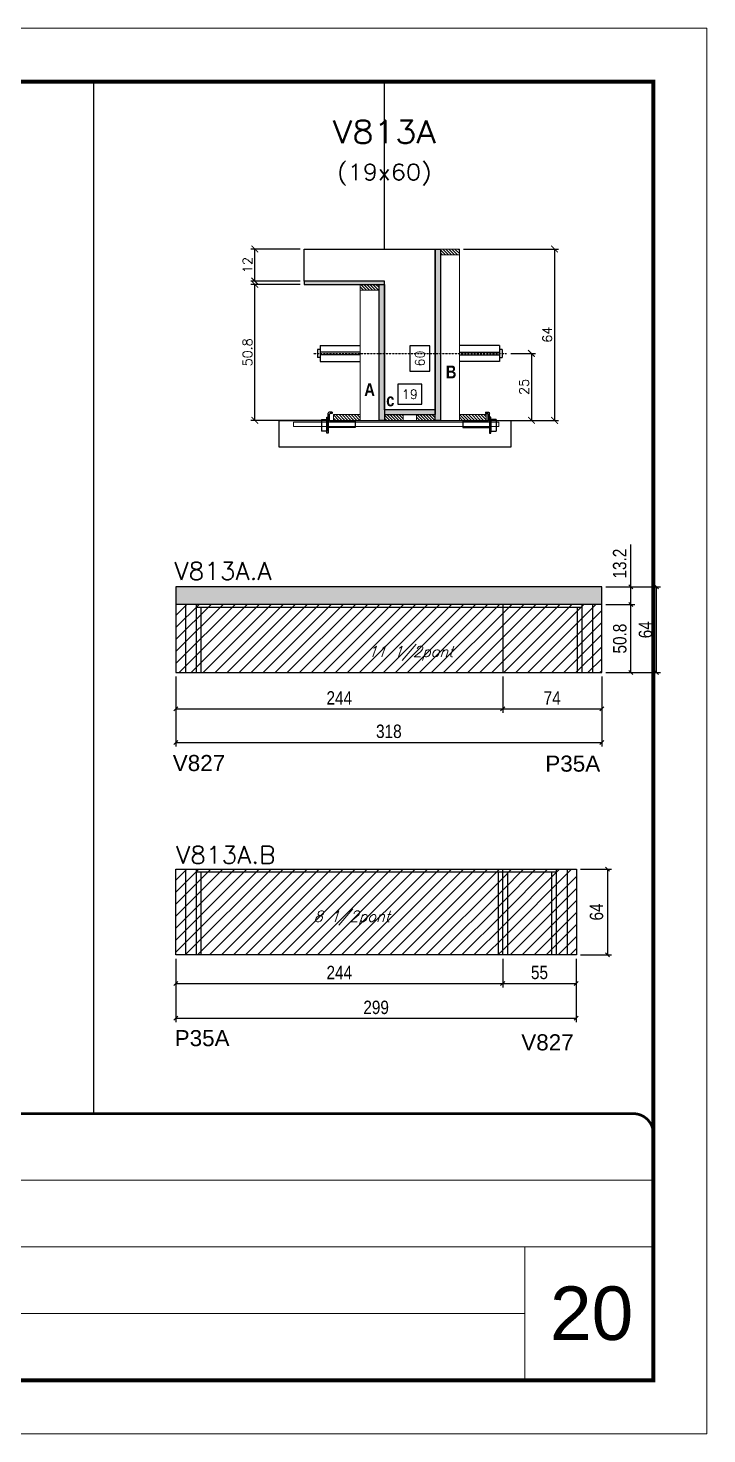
# Model space of a CAD drawing. Extents: x -20960 to -5926, y -2106 to 21915.
# Drawn here: x -6460 to -5953, y 16271 to 17321 of the extents above; entities that cross this region are included whole.
import ezdxf
from ezdxf.enums import TextEntityAlignment as Align

# ---------------------------------------------------------------- set-up
doc = ezdxf.new("R2010")
doc.units = 0
for name, pattern in [('CONTINUO', [0]), ('DASHED', [0.75, 0.5, -0.25]), ('HIDDEN', [0.375, 0.25, -0.125])]:
    doc.linetypes.add(name, pattern=pattern)
for name, color, linetype in [('5', 5, 'Continuous'), ('barrote', 251, 'Continuous'), ('COTA', 241, 'Continuous'), ('Cota Seção (2x)', 4, 'Continuous'), ('detalhes', 4, 'Continuous'), ('Painéis', 200, 'Continuous'), ('presilha', 1, 'Continuous'), ('Reaproveitamento', 251, 'Continuous'), ('SARR_2.2x7', 40, 'Continuous'), ('SARR_3.5x7', 81, 'Continuous'), ('TENSOR', 3, 'Continuous'), ('texto', 7, 'Continuous'), ('Texto de Titulo', 7, 'Continuous'), ('Texto Qtd Sarr', 242, 'Continuous')]:
    doc.layers.add(name, color=color, linetype=linetype)
for name, color, linetype, lineweight in [('CARIMBO', 255, 'Continuous', 9), ('CONCRETO', 251, 'Continuous', 25), ('Folhas', 255, 'Continuous', 9), ('Hachura', 251, 'Continuous', 9), ('Madeira', 126, 'Continuous', 18), ('SARRAFO DE PRESSAO', 251, 'DASHED', 9), ('SCO-___-LAJ', 2, 'Continuous', 0), ('Texto Seção', 7, 'Continuous', 15)]:
    doc.layers.add(name, color=color, linetype=linetype, lineweight=lineweight)
doc.styles.add('ARIAL', font='arial.ttf')
doc.styles.add('COTA TECNICA', font='techl___.ttf', dxfattribs={"height": 10})
doc.styles.add('REGUA-120', font='ROMANS.shx', dxfattribs={"height": 15})
doc.styles.add('Romans', font='romans.shx')
doc.styles.get("Standard").update_dxf_attribs({"font": 'arial.ttf'})
doc.styles.add('TECNICA', font='techb___.ttf', dxfattribs={"height": 10})
doc.dimstyles.new('Cota Seção (2x)', dxfattribs={"dimtxt": 7, "dimasz": 5, "dimexe": 3, "dimexo": 3, "dimgap": 2, "dimtad": 3, "dimdec": 1, "dimlfac": 0.5, "dimzin": 12, "dimdsep": 46, "dimtxsty": 'Romans', "dimblk": 'ARCHTICK', "dimcen": 0, "dimclrd": 4, "dimclre": 4, "dimclrt": 1, "dimadec": 1, "dimazin": 3, "dimtfac": 1, "dimtdec": 1, "dimtmove": 0, "dimatfit": 3, "dimldrblk": 'OBLIQUE', "dimfxl": 1, "dimtolj": 1, "dimtzin": 12, "dimarcsym": 0})
doc.dimstyles.new('Cota Seção interna', dxfattribs={"dimtxt": 7, "dimasz": 6, "dimexe": 0.18, "dimexo": 2, "dimgap": -4, "dimtad": 3, "dimdec": 1, "dimlfac": 0.5, "dimzin": 12, "dimdsep": 46, "dimtxsty": 'Romans', "dimblk": 'ARCHTICK', "dimcen": 0.09, "dimse1": 1, "dimse2": 1, "dimsd1": 1, "dimsd2": 1, "dimclrd": 180, "dimclre": 5, "dimclrt": 1, "dimadec": 0, "dimazin": 3, "dimtfac": 1, "dimtdec": 1, "dimtofl": 0, "dimtmove": 0, "dimatfit": 3, "dimldrblk": 'ARCHTICK', "dimfxl": 1, "dimtolj": 1, "dimtzin": 0, "dimarcsym": 0})
doc.dimstyles.new('PAINEL', dxfattribs={"dimtxt": 10, "dimasz": 3, "dimexe": 3, "dimexo": 3, "dimgap": 3, "dimtad": 1, "dimdec": 1, "dimzin": 12, "dimdsep": 46, "dimtxsty": 'COTA TECNICA', "dimblk1": 'OBLIQUE', "dimblk2": 'OBLIQUE', "dimsah": 1, "dimcen": 0.9, "dimclrd": 4, "dimclre": 4, "dimclrt": 240, "dimadec": 1, "dimazin": 3, "dimtfac": 1, "dimtdec": 1, "dimtmove": 0, "dimatfit": 3, "dimfxl": 1, "dimtolj": 1, "dimtzin": 12, "dimarcsym": 0})
pattern_1 = [(45, (-146775.2794, -7976.085), (-4.49012806, 4.49012806), [])]

# ---------------------------------------------------------------- blocks, each defined once
blk = doc.blocks.new('9999999999')
at = {"color": 30, "linetype": 'CONTINUO'}
for p, q in [((98564.6, 34379.6), (99584, 34379.6)), ((98564.6, 34329.8), (99488, 34329.8)), ((99584, 34329.8), (99488, 34329.8)), ((99488, 34329.8), (99488, 34230.2)), ((98564.6, 34280), (99488, 34280))]:
    blk.add_line(p, q, dxfattribs=at)
at = {"color": 30, "linetype": 'CONTINUO', "const_width": 2}
blk.add_lwpolyline([(99584, 34230.2), (99584, 34414.4, 0.414214), (99569, 34429.4), (98229, 34429.4, 0.414214), (98214, 34414.4), (98214, 34245.2, 0.414214), (98229, 34230.2), (99584, 34230.2)], format="xyb", dxfattribs=at)
at = {"layer": 'Folhas'}
blk.add_lwpolyline([(98139, 34190.2), (99624, 34190.2), (99624, 35240.2), (98139, 35240.2)], close=True, dxfattribs=at)
at = {"layer": 'Folhas', "color": 30, "const_width": 3}
blk.add_lwpolyline([(98214, 34230.2), (99584, 34230.2), (99584, 35200.2), (98214, 35200.2)], close=True, dxfattribs=at)
blk = doc.blocks.new('_Oblique')
at = {"color": 0, "linetype": 'ByBlock', "lineweight": -2}
blk.add_line((-0.5, -0.5), (0.5, 0.5), dxfattribs=at)
blk = doc.blocks.new('*D688')
at = {"layer": 'COTA', "color": 4, "linetype": 'ByBlock', "lineweight": -2, "transparency": 16777216}
for p, q in [((-6350, 16836.7), (-6350, 16784.6)), ((-6032, 16836.7), (-6032, 16784.6)), ((-6350, 16787.6), (-6032, 16787.6))]:
    blk.add_line(p, q, dxfattribs=at)
at = {"layer": 'Defpoints', "color": 0, "linetype": 'ByBlock', "transparency": 16777216}
for p in [(-6350, 16839.7), (-6032, 16839.7), (-6032, 16787.6)]:
    blk.add_point(p, dxfattribs=at)
at = {"layer": 'COTA', "color": 4, "linetype": 'ByBlock', "lineweight": -2, "transparency": 16777216, "xscale": 3, "yscale": 3, "zscale": 3, "rotation": 180}
blk.add_blockref('_Oblique', (-6350, 16787.6), dxfattribs=at)
at = {"layer": 'COTA', "color": 4, "linetype": 'ByBlock', "lineweight": -2, "transparency": 16777216, "xscale": 3, "yscale": 3, "zscale": 3}
blk.add_blockref('_Oblique', (-6032, 16787.6), dxfattribs=at)
at = {"layer": 'COTA', "color": 240, "linetype": 'ByBlock', "transparency": 16777216, "insert": (-6191, 16795.8), "char_height": 10, "attachment_point": 5, "style": 'COTA TECNICA'}
blk.add_mtext('\\A1;318', dxfattribs=at)
blk = doc.blocks.new('*D689')
at = {"layer": 'COTA', "color": 4, "linetype": 'ByBlock', "lineweight": -2, "transparency": 16777216}
for p, q in [((-6350, 16625.9), (-6350, 16578.5)), ((-6051, 16625.9), (-6051, 16578.5)), ((-6350, 16581.5), (-6051, 16581.5))]:
    blk.add_line(p, q, dxfattribs=at)
at = {"layer": 'Defpoints', "color": 0, "linetype": 'ByBlock', "transparency": 16777216}
for p in [(-6350, 16628.9), (-6051, 16628.9), (-6051, 16581.5)]:
    blk.add_point(p, dxfattribs=at)
at = {"layer": 'COTA', "color": 4, "linetype": 'ByBlock', "lineweight": -2, "transparency": 16777216, "xscale": 3, "yscale": 3, "zscale": 3, "rotation": 180}
blk.add_blockref('_Oblique', (-6350, 16581.5), dxfattribs=at)
at = {"layer": 'COTA', "color": 4, "linetype": 'ByBlock', "lineweight": -2, "transparency": 16777216, "xscale": 3, "yscale": 3, "zscale": 3}
blk.add_blockref('_Oblique', (-6051, 16581.5), dxfattribs=at)
at = {"layer": 'COTA', "color": 240, "linetype": 'ByBlock', "transparency": 16777216, "insert": (-6200.5, 16589.6), "char_height": 10, "attachment_point": 5, "style": 'COTA TECNICA'}
blk.add_mtext('\\A1;299', dxfattribs=at)
blk = doc.blocks.new('*D690')
at = {"layer": 'COTA', "color": 4, "linetype": 'ByBlock', "lineweight": -2, "transparency": 16777216}
for p, q in [((-6029, 16890.5), (-6007.4, 16890.5)), ((-6010.4, 16839.7), (-6010.4, 16890.5)), ((-6029, 16839.7), (-6007.4, 16839.7))]:
    blk.add_line(p, q, dxfattribs=at)
at = {"layer": 'Defpoints', "color": 0, "linetype": 'ByBlock', "transparency": 16777216}
for p in [(-6032, 16890.5), (-6010.4, 16890.5), (-6032, 16839.7)]:
    blk.add_point(p, dxfattribs=at)
at = {"layer": 'COTA', "color": 4, "linetype": 'ByBlock', "lineweight": -2, "transparency": 16777216, "xscale": 3, "yscale": 3, "zscale": 3}
for p, rotation in [((-6010.4, 16890.5), 90), ((-6010.4, 16839.7), 270)]:
    blk.add_blockref('_Oblique', p, dxfattribs=dict(at, rotation=rotation))
at = {"layer": 'COTA', "color": 240, "linetype": 'ByBlock', "transparency": 16777216, "insert": (-6018.5, 16865.1), "char_height": 10, "attachment_point": 5, "rotation": 90, "style": 'COTA TECNICA'}
blk.add_mtext('\\A1;50.8', dxfattribs=at)
blk = doc.blocks.new('*D691')
at = {"layer": 'COTA', "color": 4, "linetype": 'ByBlock', "lineweight": -2, "transparency": 16777216}
for p, q in [((-6010.4, 16903.7), (-6010.4, 16935.5)), ((-6029, 16903.7), (-6007.4, 16903.7)), ((-6010.4, 16890.5), (-6010.4, 16903.7)), ((-6029, 16890.5), (-6007.4, 16890.5))]:
    blk.add_line(p, q, dxfattribs=at)
at = {"layer": 'Defpoints', "color": 0, "linetype": 'ByBlock', "transparency": 16777216}
for p in [(-6032, 16903.7), (-6010.4, 16903.7), (-6032, 16890.5)]:
    blk.add_point(p, dxfattribs=at)
at = {"layer": 'COTA', "color": 4, "linetype": 'ByBlock', "lineweight": -2, "transparency": 16777216, "xscale": 3, "yscale": 3, "zscale": 3}
for p, rotation in [((-6010.4, 16903.7), 90), ((-6010.4, 16890.5), 270)]:
    blk.add_blockref('_Oblique', p, dxfattribs=dict(at, rotation=rotation))
at = {"layer": 'COTA', "color": 240, "linetype": 'ByBlock', "transparency": 16777216, "insert": (-6018.6, 16921.1), "char_height": 10, "attachment_point": 5, "rotation": 90, "style": 'COTA TECNICA'}
blk.add_mtext('\\A1;13.2', dxfattribs=at)
blk = doc.blocks.new('*D692')
at = {"layer": 'COTA', "color": 4, "linetype": 'ByBlock', "lineweight": -2, "transparency": 16777216}
for p, q in [((-6029, 16903.7), (-5988.1, 16903.7)), ((-5991.1, 16839.7), (-5991.1, 16903.7)), ((-6029, 16839.7), (-5988.1, 16839.7))]:
    blk.add_line(p, q, dxfattribs=at)
at = {"layer": 'Defpoints', "color": 0, "linetype": 'ByBlock', "transparency": 16777216}
for p in [(-6032, 16903.7), (-5991.1, 16903.7), (-6032, 16839.7)]:
    blk.add_point(p, dxfattribs=at)
at = {"layer": 'COTA', "color": 4, "linetype": 'ByBlock', "lineweight": -2, "transparency": 16777216, "xscale": 3, "yscale": 3, "zscale": 3}
for p, rotation in [((-5991.1, 16903.7), 90), ((-5991.1, 16839.7), 270)]:
    blk.add_blockref('_Oblique', p, dxfattribs=dict(at, rotation=rotation))
at = {"layer": 'COTA', "color": 240, "linetype": 'ByBlock', "transparency": 16777216, "insert": (-5999.3, 16871.7), "char_height": 10, "attachment_point": 5, "rotation": 90, "style": 'COTA TECNICA'}
blk.add_mtext('\\A1;64', dxfattribs=at)
blk = doc.blocks.new('*D693')
at = {"layer": 'COTA', "color": 4, "linetype": 'ByBlock', "lineweight": -2, "transparency": 16777216}
for p, q in [((-6048, 16692.9), (-6024.8, 16692.9)), ((-6027.8, 16692.9), (-6027.8, 16628.9)), ((-6048, 16628.9), (-6024.8, 16628.9))]:
    blk.add_line(p, q, dxfattribs=at)
at = {"layer": 'Defpoints', "color": 0, "linetype": 'ByBlock', "transparency": 16777216}
for p in [(-6051, 16692.9), (-6051, 16628.9), (-6027.8, 16628.9)]:
    blk.add_point(p, dxfattribs=at)
at = {"layer": 'COTA', "color": 4, "linetype": 'ByBlock', "lineweight": -2, "transparency": 16777216, "xscale": 3, "yscale": 3, "zscale": 3}
for p, rotation in [((-6027.8, 16692.9), 90), ((-6027.8, 16628.9), 270)]:
    blk.add_blockref('_Oblique', p, dxfattribs=dict(at, rotation=rotation))
at = {"layer": 'COTA', "color": 240, "linetype": 'ByBlock', "transparency": 16777216, "insert": (-6035.9, 16660.9), "char_height": 10, "attachment_point": 5, "rotation": 90, "style": 'COTA TECNICA'}
blk.add_mtext('\\A1;64', dxfattribs=at)
blk = doc.blocks.new('*D694')
at = {"layer": 'COTA', "color": 4, "linetype": 'ByBlock', "lineweight": -2, "transparency": 16777216}
for p, q in [((-6350, 16836.7), (-6350, 16809.7)), ((-6106, 16836.7), (-6106, 16809.7)), ((-6350, 16812.7), (-6106, 16812.7))]:
    blk.add_line(p, q, dxfattribs=at)
at = {"layer": 'Defpoints', "color": 0, "linetype": 'ByBlock', "transparency": 16777216}
for p in [(-6350, 16839.7), (-6106, 16839.7), (-6106, 16812.7)]:
    blk.add_point(p, dxfattribs=at)
at = {"layer": 'COTA', "color": 4, "linetype": 'ByBlock', "lineweight": -2, "transparency": 16777216, "xscale": 3, "yscale": 3, "zscale": 3, "rotation": 180}
blk.add_blockref('_Oblique', (-6350, 16812.7), dxfattribs=at)
at = {"layer": 'COTA', "color": 4, "linetype": 'ByBlock', "lineweight": -2, "transparency": 16777216, "xscale": 3, "yscale": 3, "zscale": 3}
blk.add_blockref('_Oblique', (-6106, 16812.7), dxfattribs=at)
at = {"layer": 'COTA', "color": 240, "linetype": 'ByBlock', "transparency": 16777216, "insert": (-6228, 16820.8), "char_height": 10, "attachment_point": 5, "style": 'COTA TECNICA'}
blk.add_mtext('\\A1;244', dxfattribs=at)
blk = doc.blocks.new('*D695')
at = {"layer": 'COTA', "color": 4, "linetype": 'ByBlock', "lineweight": -2, "transparency": 16777216}
for p, q in [((-6106, 16836.7), (-6106, 16809.7)), ((-6032, 16836.7), (-6032, 16809.7)), ((-6106, 16812.7), (-6032, 16812.7))]:
    blk.add_line(p, q, dxfattribs=at)
at = {"layer": 'Defpoints', "color": 0, "linetype": 'ByBlock', "transparency": 16777216}
for p in [(-6106, 16839.7), (-6032, 16839.7), (-6032, 16812.7)]:
    blk.add_point(p, dxfattribs=at)
at = {"layer": 'COTA', "color": 4, "linetype": 'ByBlock', "lineweight": -2, "transparency": 16777216, "xscale": 3, "yscale": 3, "zscale": 3, "rotation": 180}
blk.add_blockref('_Oblique', (-6106, 16812.7), dxfattribs=at)
at = {"layer": 'COTA', "color": 4, "linetype": 'ByBlock', "lineweight": -2, "transparency": 16777216, "xscale": 3, "yscale": 3, "zscale": 3}
blk.add_blockref('_Oblique', (-6032, 16812.7), dxfattribs=at)
at = {"layer": 'COTA', "color": 240, "linetype": 'ByBlock', "transparency": 16777216, "insert": (-6069, 16820.8), "char_height": 10, "attachment_point": 5, "style": 'COTA TECNICA'}
blk.add_mtext('\\A1;74', dxfattribs=at)
blk = doc.blocks.new('*D696')
at = {"layer": 'COTA', "color": 4, "linetype": 'ByBlock', "lineweight": -2, "transparency": 16777216}
for p, q in [((-6350, 16625.9), (-6350, 16604.6)), ((-6106, 16625.9), (-6106, 16604.6)), ((-6350, 16607.6), (-6106, 16607.6))]:
    blk.add_line(p, q, dxfattribs=at)
at = {"layer": 'Defpoints', "color": 0, "linetype": 'ByBlock', "transparency": 16777216}
for p in [(-6350, 16628.9), (-6106, 16628.9), (-6106, 16607.6)]:
    blk.add_point(p, dxfattribs=at)
at = {"layer": 'COTA', "color": 4, "linetype": 'ByBlock', "lineweight": -2, "transparency": 16777216, "xscale": 3, "yscale": 3, "zscale": 3, "rotation": 180}
blk.add_blockref('_Oblique', (-6350, 16607.6), dxfattribs=at)
at = {"layer": 'COTA', "color": 4, "linetype": 'ByBlock', "lineweight": -2, "transparency": 16777216, "xscale": 3, "yscale": 3, "zscale": 3}
blk.add_blockref('_Oblique', (-6106, 16607.6), dxfattribs=at)
at = {"layer": 'COTA', "color": 240, "linetype": 'ByBlock', "transparency": 16777216, "insert": (-6228, 16615.7), "char_height": 10, "attachment_point": 5, "style": 'COTA TECNICA'}
blk.add_mtext('\\A1;244', dxfattribs=at)
blk = doc.blocks.new('*D697')
at = {"layer": 'COTA', "color": 4, "linetype": 'ByBlock', "lineweight": -2, "transparency": 16777216}
for p, q in [((-6106, 16625.9), (-6106, 16604.6)), ((-6051, 16625.9), (-6051, 16604.6)), ((-6106, 16607.6), (-6051, 16607.6))]:
    blk.add_line(p, q, dxfattribs=at)
at = {"layer": 'Defpoints', "color": 0, "linetype": 'ByBlock', "transparency": 16777216}
for p in [(-6106, 16628.9), (-6051, 16628.9), (-6051, 16607.6)]:
    blk.add_point(p, dxfattribs=at)
at = {"layer": 'COTA', "color": 4, "linetype": 'ByBlock', "lineweight": -2, "transparency": 16777216, "xscale": 3, "yscale": 3, "zscale": 3, "rotation": 180}
blk.add_blockref('_Oblique', (-6106, 16607.6), dxfattribs=at)
at = {"layer": 'COTA', "color": 4, "linetype": 'ByBlock', "lineweight": -2, "transparency": 16777216, "xscale": 3, "yscale": 3, "zscale": 3}
blk.add_blockref('_Oblique', (-6051, 16607.6), dxfattribs=at)
at = {"layer": 'COTA', "color": 240, "linetype": 'ByBlock', "transparency": 16777216, "insert": (-6078.5, 16615.7), "char_height": 10, "attachment_point": 5, "style": 'COTA TECNICA'}
blk.add_mtext('\\A1;55', dxfattribs=at)
blk = doc.blocks.new('titulo1')
at = {"layer": 'Defpoints', "color": 252, "linetype": 'HIDDEN', "ltscale": 2}
blk.add_line((0, 0), (0, 125), dxfattribs=at)
at = {"layer": 'Defpoints', "style": 'Romans', "oblique": 15}
blk.add_attdef('FOLHA', text='', height=10, dxfattribs=at).set_placement((0, 15.6), align=Align.MIDDLE_CENTER)
at = {"layer": 'Texto Qtd Sarr', "color": 3, "style": 'Romans', "oblique": 15}
for tag, height, p in [('TITULO', 17, (0, 71.4)), ('SEÇÃO', 12, (0, 41.5))]:
    blk.add_attdef(tag, text='', height=height, dxfattribs=at).set_placement(p, align=Align.MIDDLE_CENTER)
blk = doc.blocks.new('_ArchTick')
at = {"color": 0, "linetype": 'ByBlock', "const_width": 0.15}
blk.add_lwpolyline([(-0.5, -0.5), (0.5, 0.5)], dxfattribs=at)
blk = doc.blocks.new('*D698')
at = {"layer": 'COTA', "color": 4, "lineweight": -2, "transparency": 16777216}
for p, q in [((-6257.3, 17129.7), (-6294.1, 17129.7)), ((-6291.1, 17028.1), (-6291.1, 17129.7)), ((-6239.7, 17028.1), (-6294.1, 17028.1))]:
    blk.add_line(p, q, dxfattribs=at)
at = {"layer": 'Defpoints', "color": 0, "transparency": 16777216}
for p in [(-6291.1, 17129.7), (-6254.3, 17129.7), (-6236.7, 17028.1)]:
    blk.add_point(p, dxfattribs=at)
at = {"layer": 'COTA', "color": 4, "lineweight": -2, "transparency": 16777216, "xscale": 5, "yscale": 5, "zscale": 5}
for p, rotation in [((-6291.1, 17129.7), 90), ((-6291.1, 17028.1), 270)]:
    blk.add_blockref('_ArchTick', p, dxfattribs=dict(at, rotation=rotation))
at = {"layer": 'COTA', "color": 1, "transparency": 16777216, "insert": (-6296.6, 17078.9), "char_height": 7, "attachment_point": 5, "rotation": 90, "style": 'Romans'}
blk.add_mtext('\\A1;50.8', dxfattribs=at)
blk = doc.blocks.new('*D699')
at = {"layer": 'COTA', "color": 4, "lineweight": -2, "transparency": 16777216}
for p, q in [((-6257.3, 17156.1), (-6294.1, 17156.1)), ((-6291.1, 17132.1), (-6291.1, 17156.1)), ((-6257.3, 17132.1), (-6294.1, 17132.1))]:
    blk.add_line(p, q, dxfattribs=at)
at = {"layer": 'Defpoints', "color": 0, "transparency": 16777216}
for p in [(-6291.1, 17156.1), (-6254.3, 17156.1), (-6254.3, 17132.1)]:
    blk.add_point(p, dxfattribs=at)
at = {"layer": 'COTA', "color": 4, "lineweight": -2, "transparency": 16777216, "xscale": 5, "yscale": 5, "zscale": 5}
for p, rotation in [((-6291.1, 17156.1), 90), ((-6291.1, 17132.1), 270)]:
    blk.add_blockref('_ArchTick', p, dxfattribs=dict(at, rotation=rotation))
at = {"layer": 'COTA', "color": 1, "transparency": 16777216, "insert": (-6296.6, 17144.1), "char_height": 7, "attachment_point": 5, "rotation": 90, "style": 'Romans'}
blk.add_mtext('\\A1;12', dxfattribs=at)
blk = doc.blocks.new('*D700')
at = {"layer": 'Cota Seção (2x)', "color": 180, "lineweight": -2, "transparency": 16777216}
for p, q in [((-6160.3, 17083.8), (-6175.3, 17083.8)), ((-6175.3, 17083.8), (-6175.3, 17064.8)), ((-6160.3, 17064.8), (-6160.3, 17083.8)), ((-6175.3, 17064.8), (-6160.3, 17064.8))]:
    blk.add_line(p, q, dxfattribs=at)
at = {"layer": 'Defpoints', "color": 0, "transparency": 16777216}
for p in [(-6194.3, 17156.1), (-6156.3, 17156.1), (-6194.3, 17036.1)]:
    blk.add_point(p, dxfattribs=at)
at = {"layer": 'Cota Seção (2x)', "color": 1, "transparency": 16777216, "insert": (-6167.8, 17074.3), "char_height": 7, "attachment_point": 5, "rotation": 90, "style": 'Romans'}
blk.add_mtext('\\A1;60', dxfattribs=at)
blk = doc.blocks.new('PRESILHA METÁLICA 1')
at = {"layer": 'presilha'}
for p, q in [((7.5, 10.6), (7.5, 19.9)), ((12, 21), (8.6, 21)), ((9, 11.6), (9, 18.9)), ((12, 19.5), (9.6, 19.5)), ((12, 21), (12, 19.5)), ((0, 13), (6, 13)), ((0, 13), (0, 0)), ((6, 0), (0, 0)), ((6, 15.5), (7.5, 15.5)), ((6, -2.5), (6, 15.5)), ((6, 13), (6, 0)), ((7.5, 15.5), (7.5, -2.5)), ((37.5, 4.1), (7.5, 4.1)), ((37.5, 11), (9.6, 11)), ((37.5, 11), (37.5, 4.1)), ((7.5, -2.5), (6, -2.5))]:
    blk.add_line(p, q, dxfattribs=at)
for centre, radius, start, end in [((8.6, 19.9), 1.14, 90, 180), ((9.6, 18.9), 0.57, 90, 180), ((9.6, 11.6), 0.57, 180, 270)]:
    blk.add_arc(centre, radius, start, end, dxfattribs=at)
blk = doc.blocks.new('*D701')
at = {"layer": 'Cota Seção (2x)', "color": 180, "lineweight": -2, "transparency": 16777216}
for p, q in [((-6166.3, 17055.1), (-6184.3, 17055.1)), ((-6184.3, 17055.1), (-6184.3, 17040.1)), ((-6166.3, 17040.1), (-6166.3, 17055.1)), ((-6184.3, 17040.1), (-6166.3, 17040.1))]:
    blk.add_line(p, q, dxfattribs=at)
at = {"layer": 'Defpoints', "color": 0, "transparency": 16777216}
for p in [(-6194.3, 17036.1), (-6194.3, 17028.1), (-6156.4, 17028.1)]:
    blk.add_point(p, dxfattribs=at)
at = {"layer": 'Cota Seção (2x)', "color": 1, "transparency": 16777216, "insert": (-6175.3, 17047.6), "char_height": 7, "attachment_point": 5, "style": 'Romans'}
blk.add_mtext('\\A1;19', dxfattribs=at)
blk = doc.blocks.new('*D702')
at = {"layer": 'COTA', "color": 4, "lineweight": -2, "transparency": 16777216}
for p, q in [((-6135.3, 17156.1), (-6064.2, 17156.1)), ((-6067.2, 17156.1), (-6067.2, 17028.1)), ((-6135.3, 17028.1), (-6064.2, 17028.1))]:
    blk.add_line(p, q, dxfattribs=at)
at = {"layer": 'Defpoints', "color": 0, "transparency": 16777216}
for p in [(-6138.3, 17156.1), (-6138.3, 17028.1), (-6067.2, 17028.1)]:
    blk.add_point(p, dxfattribs=at)
at = {"layer": 'COTA', "color": 4, "lineweight": -2, "transparency": 16777216, "xscale": 5, "yscale": 5, "zscale": 5}
for p, rotation in [((-6067.2, 17156.1), 90), ((-6067.2, 17028.1), 270)]:
    blk.add_blockref('_ArchTick', p, dxfattribs=dict(at, rotation=rotation))
at = {"layer": 'COTA', "color": 1, "transparency": 16777216, "insert": (-6072.7, 17092.1), "char_height": 7, "attachment_point": 5, "rotation": 90, "style": 'Romans'}
blk.add_mtext('\\A1;64', dxfattribs=at)
blk = doc.blocks.new('*D717')
at = {"layer": 'COTA', "color": 4, "lineweight": -2, "transparency": 16777216}
for p, q in [((-6100, 17078.1), (-6081.5, 17078.1)), ((-6084.5, 17078.1), (-6084.5, 17028.1)), ((-6100, 17028.1), (-6081.5, 17028.1))]:
    blk.add_line(p, q, dxfattribs=at)
at = {"layer": 'Defpoints', "color": 0, "transparency": 16777216}
for p in [(-6103, 17078.1), (-6103, 17028.1), (-6084.5, 17028.1)]:
    blk.add_point(p, dxfattribs=at)
at = {"layer": 'COTA', "color": 4, "lineweight": -2, "transparency": 16777216, "xscale": 5, "yscale": 5, "zscale": 5}
for p, rotation in [((-6084.5, 17078.1), 90), ((-6084.5, 17028.1), 270)]:
    blk.add_blockref('_ArchTick', p, dxfattribs=dict(at, rotation=rotation))
at = {"layer": 'COTA', "color": 1, "transparency": 16777216, "insert": (-6090, 17053.1), "char_height": 7, "attachment_point": 5, "rotation": 90, "style": 'Romans'}
blk.add_mtext('\\A1;25', dxfattribs=at)

msp = doc.modelspace()

# ---------------------------------------------------------------- hatches: boundary and pattern name
at = {"layer": 'COTA', "linetype": 'ByBlock'}
h = msp.add_hatch(dxfattribs=at)
h.set_pattern_fill('AR-CONC', color=256, scale=0.03)
h.set_pattern_definition([(50, (-145203.7794, -14867.5354), (5.46554007, -0.47817257), [0.5715, -6.2865]), (355, (-145203.7794, -14867.5354), (-1.05730264, 5.73170536), [0.4572, -5.02921753]), (100.4514447, (-145203.324, -14867.575), (4.40823741, 5.25353256), [0.48570026, -5.34270734]), (46.1842, (-145203.7794, -14866.0114), (8.13237123, -1.26126984), [0.85725, -9.42975]), (96.6355576, (-145203.102, -14866.1165), (7.122124, 7.42278374), [0.7285507, -8.01406824]), (351.184151, (-145203.7794, -14866.011), (7.122124, 7.42278374), [0.685799, -7.54379196]), (21, (-145203.0174, -14866.3924), (4.54843174, -3.06795595), [0.5715, -6.2865]), (326, (-145203.0174, -14866.3924), (1.85406085, 5.52563898), [0.4572, -5.0292]), (71.451445, (-145202.6384, -14866.648), (6.40249258, 2.45768307), [0.48570026, -5.34269813]), (37.5, (-145203.7794, -14867.5354), (0.092658098, 2.536651166), [0, -4.96824, 0, -5.1054, 0, -5.04825]), (7.5, (-145203.7794, -14867.5354), (2.004589875, 3.005417245), [0, -2.91084, 0, -4.85394, 0, -1.92405]), (327.5, (-145205.4787, -14867.5354), (4.067717855, -0.17186232), [0, -1.905, 0, -5.9436, 0, -7.8867]), (317.5, (-145206.2407, -14867.5354), (4.44387544, 0.76279473), [0, -2.4765, 0, -3.94716, 0, -5.6007])])
h.paths.add_polyline_path([(-6031.96, 16890.53), (-6031.96, 16903.73), (-6349.96, 16903.73), (-6349.96, 16890.53)])
at = {"layer": 'Hachura'}
h = msp.add_hatch(color=256, dxfattribs=at)
h.dxf.hatch_style = 1
h.paths.add_polyline_path([(-6156.35, 17156.09), (-6152.35, 17156.09), (-6152.35, 17028.09), (-6156.35, 17028.09)])
h = msp.add_hatch(dxfattribs=at)
h.set_pattern_fill('ANSI31', color=256, scale=0.5, angle=270, style=0)
h.set_pattern_definition([(315, (16655.4716, 8848.4468), (1.12253202, 1.12253202), [])])
h.paths.add_polyline_path([(-6138.35, 17151.69), (-6138.35, 17156.09), (-6152.35, 17156.09), (-6152.35, 17151.69)])
h = msp.add_hatch(color=256, dxfattribs=at)
h.dxf.hatch_style = 1
h.paths.add_polyline_path([(-6194.35, 17129.69), (-6194.35, 17132.09), (-6254.35, 17132.09), (-6254.35, 17129.69)])
h = msp.add_hatch(dxfattribs=at)
h.set_pattern_fill('ANSI31', color=256, scale=0.5, angle=270, style=0)
h.set_pattern_definition([(315, (16715.4716, 8822.0468), (1.12253202, 1.12253202), [])])
h.paths.add_polyline_path([(-6198.35, 17125.29), (-6198.35, 17129.69), (-6212.35, 17129.69), (-6212.35, 17125.29)])
h = msp.add_hatch(color=256, dxfattribs=at)
h.dxf.hatch_style = 1
h.paths.add_polyline_path([(-6198.35, 17129.69), (-6194.35, 17129.69), (-6194.35, 17028.09), (-6198.35, 17028.09)])
h = msp.add_hatch(dxfattribs=at)
h.set_pattern_fill('ANSI31', color=256, scale=0.5, angle=270, style=0)
h.set_pattern_definition([(315, (16715.4716, 8798.4468), (1.12253202, 1.12253202), [])])
h.paths.add_polyline_path([(-6232.35, 17028.09), (-6232.35, 17032.49), (-6212.35, 17032.49), (-6212.35, 17028.09)])
h = msp.add_hatch(color=256, dxfattribs=at)
h.dxf.hatch_style = 1
h.paths.add_polyline_path([(-6156.35, 17032.49), (-6156.35, 17036.09), (-6194.35, 17036.09), (-6194.35, 17032.49)])
h = msp.add_hatch(dxfattribs=at)
h.set_pattern_fill('ANSI31', color=256, scale=0.5, angle=270, style=0)
h.set_pattern_definition([(315, (16724.2716, 8798.4468), (1.12253202, 1.12253202), [])])
h.paths.add_polyline_path([(-6194.35, 17028.09), (-6194.35, 17032.49), (-6180.35, 17032.49), (-6180.35, 17028.09)])
h = msp.add_hatch(dxfattribs=at)
h.set_pattern_fill('ANSI31', color=256, scale=0.5, angle=270, style=0)
h.set_pattern_definition([(315, (16724.2737, 8798.4468), (1.12253202, 1.12253202), [])])
h.paths.add_polyline_path([(-6156.35, 17028.09), (-6156.35, 17032.49), (-6170.35, 17032.49), (-6170.35, 17028.09)])
h = msp.add_hatch(dxfattribs=at)
h.set_pattern_fill('ANSI31', color=256, scale=0.5, angle=270, style=0)
h.set_pattern_definition([(315, (16621.4716, 8798.4468), (1.12253202, 1.12253202), [])])
h.paths.add_polyline_path([(-6138.35, 17028.09), (-6138.35, 17032.49), (-6118.35, 17032.49), (-6118.35, 17028.09)])
at = {"layer": 'Reaproveitamento', "linetype": 'ByBlock'}
h = msp.add_hatch(dxfattribs=at)
h.set_pattern_fill('ANSI31', color=256, scale=2)
h.set_pattern_definition(pattern_1)
h.paths.add_polyline_path([(-6349.96, 16890.53), (-6349.96, 16839.73), (-6105.96, 16839.73), (-6105.96, 16890.53)])
h.paths.add_polyline_path([(-6215.08, 16846.14), (-6140.98, 16846.14), (-6135.48, 16862.11), (-6209.58, 16862.11)], flags=24)
h = msp.add_hatch(dxfattribs=at)
h.set_pattern_fill('ANSI31', color=256, scale=2)
h.set_pattern_definition(pattern_1)
h.paths.add_polyline_path([(-6105.96, 16890.53), (-6105.96, 16839.73), (-6031.96, 16839.73), (-6031.96, 16890.53)])
h = msp.add_hatch(dxfattribs=at)
h.set_pattern_fill('ANSI31', color=256, scale=2)
h.set_pattern_definition(pattern_1)
h.paths.add_polyline_path([(-6105.96, 16628.86), (-6105.96, 16692.86), (-6349.96, 16692.86), (-6349.96, 16628.86)])
h.paths.add_polyline_path([(-6255.07, 16648.34), (-6187.45, 16648.34), (-6181.95, 16664.31), (-6249.57, 16664.31)], flags=24)
h = msp.add_hatch(dxfattribs=at)
h.set_pattern_fill('ANSI31', color=256, scale=2)
h.set_pattern_definition(pattern_1)
h.paths.add_polyline_path([(-6105.96, 16628.86), (-6050.96, 16628.86), (-6050.96, 16692.86), (-6105.96, 16692.86)])

# ---------------------------------------------------------------- linework, layer by layer
at = {"ltscale": 3}
for p, q in [((-6242.35, 17084.06), (-6242.35, 17072.06)), ((-6242.35, 17084.06), (-6212.35, 17084.06)), ((-6108.35, 17084.06), (-6138.35, 17084.06)), ((-6108.35, 17084.06), (-6108.35, 17072.06)), ((-6244.35, 17081.06), (-6244.35, 17075.06)), ((-6242.35, 17081.06), (-6244.35, 17081.06)), ((-6242.35, 17075.06), (-6244.35, 17075.06)), ((-6212.35, 17079.06), (-6242.35, 17079.06)), ((-6212.35, 17077.06), (-6242.35, 17077.06)), ((-6138.35, 17079.06), (-6108.35, 17079.06)), ((-6138.35, 17077.06), (-6108.35, 17077.06)), ((-6106.35, 17081.06), (-6108.35, 17081.06)), ((-6108.35, 17075.06), (-6106.35, 17075.06)), ((-6106.35, 17081.06), (-6106.35, 17075.06)), ((-6242.35, 17072.06), (-6212.35, 17072.06)), ((-6108.35, 17072.06), (-6138.35, 17072.06))]:
    msp.add_line(p, q, dxfattribs=at)
at = {"layer": 'barrote'}
msp.add_lwpolyline([(-6099.98, 17008.09), (-6272.95, 17008.09), (-6272.95, 17028.09), (-6099.98, 17028.09)], close=True, dxfattribs=at)
at = {"layer": 'CONCRETO'}
msp.add_lwpolyline([(-6194.35, 17132.09), (-6254.35, 17132.09), (-6254.35, 17156.09), (-6156.35, 17156.09), (-6156.35, 17032.49), (-6156.35, 17032.49), (-6156.35, 17036.09), (-6194.35, 17036.09)], close=True, dxfattribs=at)
at = {"layer": 'COTA', "linetype": 'ByBlock'}
for p, q in [((-6411.57, 17281.09), (-6411.57, 16510.33)), ((-6031.96, 16903.73), (-6349.96, 16903.73)), ((-6349.96, 16903.73), (-6349.96, 16890.53)), ((-6031.96, 16890.53), (-6031.96, 16903.73))]:
    msp.add_line(p, q, dxfattribs=at)
at = {"layer": 'Madeira'}
for points in [[(-6138.35, 17151.69), (-6138.35, 17156.09), (-6152.35, 17156.09), (-6152.35, 17151.69)], [(-6138.35, 17156.09), (-6152.35, 17156.09), (-6152.35, 17028.09), (-6138.35, 17028.09)], [(-6198.35, 17125.29), (-6198.35, 17129.69), (-6212.35, 17129.69), (-6212.35, 17125.29)], [(-6198.35, 17129.69), (-6212.35, 17129.69), (-6212.35, 17028.09), (-6198.35, 17028.09)], [(-6232.35, 17028.09), (-6232.35, 17032.49), (-6212.35, 17032.49), (-6212.35, 17028.09)], [(-6194.35, 17028.09), (-6194.35, 17032.49), (-6180.35, 17032.49), (-6180.35, 17028.09)], [(-6156.35, 17028.09), (-6156.35, 17032.49), (-6170.35, 17032.49), (-6170.35, 17028.09)], [(-6138.35, 17028.09), (-6138.35, 17032.49), (-6118.35, 17032.49), (-6118.35, 17028.09)]]:
    msp.add_lwpolyline(points, close=True, dxfattribs=at)
at = {"layer": 'Painéis', "linetype": 'ByBlock'}
for p, q in [((-6349.96, 16890.53), (-6349.96, 16839.73)), ((-6031.96, 16890.53), (-6349.96, 16890.53)), ((-6105.96, 16890.53), (-6105.96, 16839.73)), ((-6031.96, 16839.73), (-6031.96, 16890.53)), ((-6349.96, 16839.73), (-6031.96, 16839.73)), ((-6349.96, 16628.86), (-6349.96, 16692.86)), ((-6349.96, 16692.86), (-6050.96, 16692.86)), ((-6105.96, 16628.86), (-6105.96, 16692.86)), ((-6050.96, 16692.86), (-6050.96, 16628.86)), ((-6050.96, 16628.86), (-6349.96, 16628.86))]:
    msp.add_line(p, q, dxfattribs=at)
at = {"layer": 'Painéis'}
for points in [[(-6156.35, 17156.09), (-6152.35, 17156.09), (-6152.35, 17028.09), (-6156.35, 17028.09)], [(-6194.35, 17129.69), (-6194.35, 17132.09), (-6254.35, 17132.09), (-6254.35, 17129.69)], [(-6198.35, 17129.69), (-6194.35, 17129.69), (-6194.35, 17028.09), (-6198.35, 17028.09)], [(-6156.35, 17032.49), (-6156.35, 17036.09), (-6194.35, 17036.09), (-6194.35, 17032.49)]]:
    msp.add_lwpolyline(points, close=True, dxfattribs=at)
at = {"layer": 'SARR_2.2x7', "linetype": 'Continuous'}
for p, q in [((-6342.96, 16890.53), (-6342.96, 16839.73)), ((-6046.96, 16888.33), (-6334.96, 16888.33)), ((-6038.96, 16890.53), (-6038.96, 16839.73)), ((-6342.96, 16692.86), (-6342.96, 16628.86)), ((-6065.96, 16690.66), (-6334.96, 16690.66)), ((-6057.96, 16692.86), (-6057.96, 16628.86))]:
    msp.add_line(p, q, dxfattribs=at)
at = {"layer": 'SARR_3.5x7'}
for p, q in [((-6334.96, 16890.53), (-6334.96, 16839.73)), ((-6331.46, 16888.33), (-6331.46, 16839.73)), ((-6050.46, 16888.33), (-6050.46, 16839.73)), ((-6046.96, 16890.53), (-6046.96, 16839.73)), ((-6334.96, 16692.86), (-6334.96, 16628.86)), ((-6331.46, 16690.66), (-6331.46, 16628.86)), ((-6109.46, 16690.66), (-6109.46, 16628.86)), ((-6102.46, 16690.66), (-6102.46, 16628.86)), ((-6069.46, 16690.66), (-6069.46, 16628.86)), ((-6065.96, 16692.86), (-6065.96, 16628.86))]:
    msp.add_line(p, q, dxfattribs=at)
at = {"layer": 'SCO-___-LAJ', "color": 1}
msp.add_lwpolyline([(-6108.99, 17026.76), (-6262.29, 17026.76), (-6262.29, 17023.56), (-6108.99, 17023.56)], close=True, dxfattribs=at)
at = {"layer": 'TENSOR', "linetype": 'HIDDEN', "ltscale": 0.5}
msp.add_line((-6247.35, 17078.06), (-6103.05, 17078.06), dxfattribs=at)

# ---------------------------------------------------------------- block references
at = {"layer": 'presilha', "yscale": 0.6666666666666666, "zscale": 0.6666666666666666}
for p, xscale in [((-6241.22, 17020.12), 0.6666666666666666), ((-6110.77, 17020.12), -0.6666666666666666)]:
    msp.add_blockref('PRESILHA METÁLICA 1', p, dxfattribs=dict(at, xscale=xscale))
at = {"layer": 'SARRAFO DE PRESSAO', "color": 6, "linetype": 'ByBlock'}
msp.add_blockref('9999999999', (-105577.48, -17919.11), dxfattribs=at)
at = {"layer": 'Texto Seção'}
ref = msp.add_blockref('titulo1', (-6194.35, 17156.09), dxfattribs=at)
ref.add_attrib('TITULO', 'V813A', dxfattribs={"layer": 'Texto de Titulo', "color": 7, "height": 17, "style": 'Romans', "width": 1.1}).set_placement((-6194.35, 17243.59), align=Align.MIDDLE_CENTER)
ref.add_attrib('SEÇÃO', '(19x60)', dxfattribs={"layer": 'Texto de Titulo', "color": 7, "height": 12, "style": 'Romans', "width": 1.1}).set_placement((-6194.35, 17213.59), align=Align.MIDDLE_CENTER)

# ---------------------------------------------------------------- texts
at = {"layer": '5', "linetype": 'Continuous'}
for s, p in [('V827', (-6352.38, 16766.19)), ('P35A', (-6074.17, 16765.73)), ('P35A', (-6350.95, 16560.7)), ('V827', (-6092.12, 16557.56))]:
    msp.add_text(s, height=12, rotation=0.00004, dxfattribs=at).set_placement(p)
at = {"layer": 'CARIMBO', "style": 'ARIAL'}
msp.add_text('20', height=40, dxfattribs=at).set_placement((-6070.64, 16341.23))
at = {"layer": 'detalhes', "style": 'TECNICA'}
for s, p in [('B', (-6148.52, 17059.47)), ('A', (-6209.35, 17046.28)), ('c', (-6192.97, 17038.59))]:
    msp.add_text(s, height=9.6, dxfattribs=at).set_placement(p)
at = {"layer": 'texto', "color": 2, "char_height": 8, "attachment_point": 5, "style": 'Romans'}
for s, insert in [('{\\Q19;\\C256;11 1/2pont}', (-6174.78, 16854.13)), ('{\\Q19;\\C256;8 1/2pont}', (-6218.7, 16656.33))]:
    msp.add_mtext(s, dxfattribs=dict(at, insert=insert))
at = {"layer": 'Texto Seção', "style": 'REGUA-120', "width": 1.05}
for s, p in [('V813A.A', (-6351.11, 16909.09)), ('V813A.B', (-6349.85, 16697.02))]:
    msp.add_text(s, height=13, dxfattribs=at).set_placement(p)

# ---------------------------------------------------------------- dimensions: what is measured, and where the dimension line sits
at = {"layer": 'COTA'}
for base, p1, p2, picture, middle in [((-6291.07, 17156.09), (-6254.35, 17132.09), (-6254.35, 17156.09), '*D699', (-6296.57, 17144.09)), ((-6067.16, 17028.09), (-6138.35, 17156.09), (-6138.35, 17028.09), '*D702', (-6072.66, 17092.09)), ((-6291.07, 17129.69), (-6236.75, 17028.09), (-6254.35, 17129.69), '*D698', (-6296.57, 17078.89)), ((-6084.49, 17028.09), (-6103.05, 17078.06), (-6103.05, 17028.09), '*D717', (-6089.99, 17053.08))]:
    dim = msp.add_linear_dim(base=base, p1=p1, p2=p2, angle=90, dimstyle='Cota Seção (2x)', dxfattribs=at)
    dim.commit()
    dim.dimension.update_dxf_attribs({"geometry": picture, "text_midpoint": middle})
at = {"layer": 'COTA', "linetype": 'ByBlock'}
for base, p1, p2, picture, middle in [((-6010.36, 16903.73), (-6031.96, 16890.53), (-6031.96, 16903.73), '*D691', (-6010.36, 16921.1)), ((-5991.15, 16903.73), (-6031.96, 16839.73), (-6031.96, 16903.73), '*D692', (-5991.15, 16871.73)), ((-6010.36, 16890.53), (-6031.96, 16839.73), (-6031.96, 16890.53), '*D690', (-6010.36, 16865.13))]:
    dim = msp.add_linear_dim(base=base, p1=p1, p2=p2, angle=90, dimstyle='PAINEL', dxfattribs=at)
    dim.commit()
    dim.dimension.update_dxf_attribs({"geometry": picture, "text_midpoint": middle, "dimtype": 160})
for base, p1, p2, picture, middle in [((-6031.96, 16787.6), (-6349.96, 16839.73), (-6031.96, 16839.73), '*D688', (-6190.96, 16795.84)), ((-6105.96, 16812.74), (-6349.96, 16839.73), (-6105.96, 16839.73), '*D694', (-6227.96, 16820.81)), ((-6031.96, 16812.74), (-6105.96, 16839.73), (-6031.96, 16839.73), '*D695', (-6068.96, 16820.81)), ((-6050.96, 16581.52), (-6349.96, 16628.86), (-6050.96, 16628.86), '*D689', (-6200.46, 16589.61)), ((-6105.96, 16607.58), (-6349.96, 16628.86), (-6105.96, 16628.86), '*D696', (-6227.96, 16615.65)), ((-6050.96, 16607.58), (-6105.96, 16628.86), (-6050.96, 16628.86), '*D697', (-6078.46, 16615.69))]:
    dim = msp.add_linear_dim(base=base, p1=p1, p2=p2, dimstyle='PAINEL', dxfattribs=at)
    dim.commit()
    dim.dimension.update_dxf_attribs({"geometry": picture, "text_midpoint": middle})
dim = msp.add_linear_dim(base=(-6027.77, 16628.86), p1=(-6050.96, 16692.86), p2=(-6050.96, 16628.86), angle=90, dimstyle='PAINEL', dxfattribs=at)
dim.commit()
dim.dimension.update_dxf_attribs({"geometry": '*D693', "text_midpoint": (-6035.87, 16660.86)})
at = {"layer": 'Cota Seção (2x)'}
for base, p1, p2, angle, picture, middle in [((-6156.35, 17156.09), (-6194.35, 17036.09), (-6194.35, 17156.09), 90, '*D700', (-6156.35, 17074.29)), ((-6194.35, 17036.09), (-6156.35, 17028.09), (-6194.35, 17028.09), 180, '*D701', (-6175.35, 17036.09))]:
    dim = msp.add_linear_dim(base=base, p1=p1, p2=p2, angle=angle, dimstyle='Cota Seção interna', dxfattribs=at)
    dim.commit()
    dim.dimension.update_dxf_attribs({"geometry": picture, "text_midpoint": middle, "dimtype": 160})

doc.saveas('drawing.dxf')
